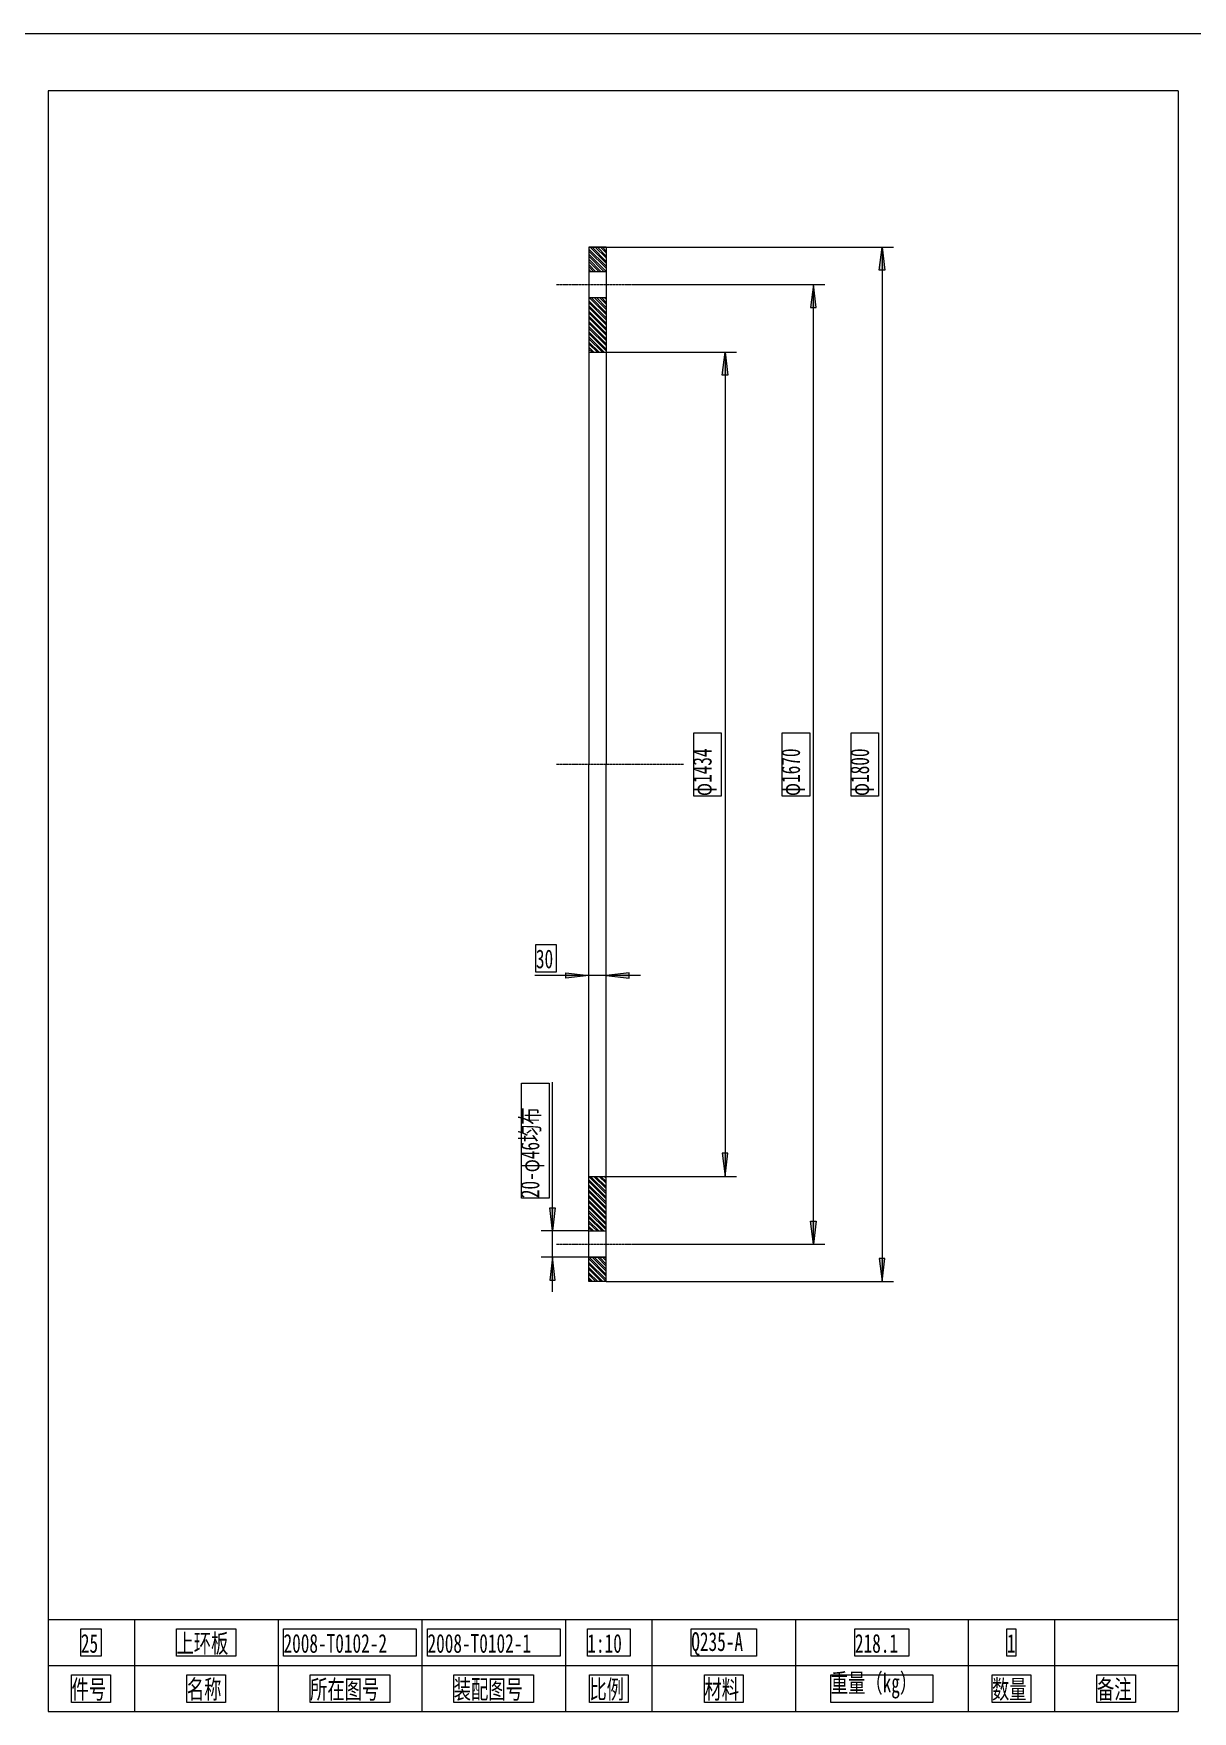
# Model space of a CAD drawing. Header units: millimetres. Extents: x -23892 to 57527, y -540 to 34444.
# Drawn here: x 33067 to 41054, y 11425 to 22992 of the extents above; entities that cross this region are included whole.
import ezdxf

# ---------------------------------------------------------------- set-up
doc = ezdxf.new("R2010")
doc.units = ezdxf.units.MM
for name, pattern in [('AI-Linetype-27', [21.479999, 16.98, -2.1, 0.3, -2.1]), ('AI-Linetype-28', [21.479999, 16.98, -2.1, 0.3, -2.1]), ('AI-Linetype-29', [21.479999, 16.98, -2.1, 0.3, -2.1])]:
    doc.linetypes.add(name, pattern=pattern)
doc.layers.add('图层 1', color=7, linetype='Continuous')
doc.styles.get("Standard").update_dxf_attribs({"font": ''})
doc.styles.get('Standard').set_extended_font_data('FangSong')

msp = doc.modelspace()

# ---------------------------------------------------------------- hatches: boundary and pattern name
at = {"layer": '图层 1', "lineweight": 0}
for points in [[(38934.9448, 21362.1194), (38894.4714, 21362.1194), (38915.8893, 21519.1717)], [(38420.952, 21102.7411), (38461.3866, 21102.7411), (38442.37, 21262.1753)], [(37852.233, 20636.3481), (37811.7596, 20636.3481), (37833.1775, 20795.7823)], [(36736.1742, 16479.1686), (36736.1742, 16517.2407), (36893.2265, 16498.2046)], [(37171.6602, 16479.1686), (37171.6602, 16517.2407), (37012.2066, 16498.2046)], [(37852.233, 15272.7127), (37811.7596, 15272.7127), (37833.1775, 15113.2785)], [(36624.3592, 14896.7362), (36662.4313, 14896.7362), (36643.3758, 14737.302)], [(38420.952, 14803.9378), (38461.3866, 14803.9378), (38442.37, 14646.8856)], [(36624.3592, 14397.0156), (36662.4313, 14397.0156), (36643.3758, 14556.4498)], [(38934.9448, 14546.9415), (38894.4714, 14546.9415), (38915.8893, 14389.8892)]]:
    msp.add_hatch(color=7, dxfattribs=at).paths.add_polyline_path(points)

# ---------------------------------------------------------------- linework, layer by layer
at = {"layer": '图层 1', "color": 7, "lineweight": 0, "true_color": 0xffffff}
for p, q in [((24188.5301, 22992.1516), (57526.7776, 22992.1516)), ((40955.2257, 22597.139), (33166.7691, 22597.139)), ((33166.7691, 22597.139), (33166.7691, 11424.8933)), ((40955.2257, 22597.139), (40955.2257, 11424.8933)), ((37012.2066, 21519.1717), (36893.2265, 21519.1717)), ((36893.2265, 21519.1717), (36893.2265, 17954.5304)), ((36893.2265, 21519.1717), (38994.4349, 21519.1717)), ((36902.7542, 21519.1717), (37012.2066, 21409.7192)), ((36917.0457, 21519.1717), (37012.2066, 21421.6095)), ((36938.4637, 21519.1717), (37012.2066, 21445.4094)), ((36952.7165, 21519.1717), (37012.2066, 21457.2997)), ((36974.1345, 21519.1717), (37012.2066, 21481.0996)), ((36988.4261, 21519.1717), (37012.2066, 21492.9898)), ((37009.8441, 21519.1717), (37012.2066, 21516.7897)), ((37012.2066, 21519.1717), (37012.2066, 17954.5304)), ((38894.4714, 21362.1194), (38915.8893, 21519.1717)), ((38915.8893, 21519.1717), (38915.8893, 14389.8892)), ((38915.8893, 21519.1717), (38934.9448, 21362.1194)), ((36893.2265, 21504.8995), (37012.2066, 21388.3012)), ((36893.2265, 21492.9898), (37012.2066, 21374.0097)), ((36893.2265, 21471.5719), (37012.2066, 21352.5917)), ((36893.2265, 21457.2997), (36997.9538, 21352.5917)), ((36893.2265, 21435.8817), (36976.5358, 21352.5917)), ((36893.2265, 21421.6095), (36962.2443, 21352.5917)), ((36893.2265, 21400.1915), (36940.8263, 21352.5917)), ((36893.2265, 21385.9193), (36926.5347, 21352.5917)), ((36893.2265, 21364.5013), (36905.1167, 21352.5917)), ((36893.2265, 21352.5917), (37012.2066, 21352.5917)), ((38934.9448, 21362.1194), (38894.4714, 21362.1194)), ((36893.2265, 21171.7589), (37012.2066, 21171.7589)), ((36895.6278, 21171.7589), (37012.2066, 21055.1413)), ((36909.8806, 21171.7589), (37012.2066, 21067.0509)), ((36931.2986, 21171.7589), (37012.2066, 21090.8508)), ((36945.5901, 21171.7589), (37012.2066, 21102.7411)), ((36967.0081, 21171.7589), (37012.2066, 21126.541)), ((36981.2609, 21171.7589), (37012.2066, 21138.4312)), ((37002.6789, 21171.7589), (37012.2066, 21162.2312)), ((37207.331, 21262.1753), (38520.8767, 21262.1753)), ((38442.37, 21262.1753), (38420.952, 21102.7411)), ((38442.37, 14646.8856), (38442.37, 21262.1753)), ((38461.3866, 21102.7411), (38442.37, 21262.1753)), ((36893.2265, 21150.3409), (37012.2066, 21031.3607)), ((36893.2265, 21138.4312), (37012.2066, 21019.4511)), ((36893.2265, 21114.6313), (37012.2066, 20995.6512)), ((36893.2265, 21102.7411), (37012.2066, 20983.7609)), ((36893.2265, 21078.9412), (37012.2066, 20959.961)), ((36893.2265, 21067.0509), (37012.2066, 20948.0707)), ((38420.952, 21102.7411), (38461.3866, 21102.7411)), ((36893.2265, 21043.251), (37012.2066, 20924.2708)), ((36893.2265, 21031.3607), (37012.2066, 20912.3805)), ((36893.2265, 21007.5608), (37012.2066, 20888.5806)), ((36893.2265, 20995.6512), (37012.2066, 20876.671)), ((36893.2265, 20971.8706), (37012.2066, 20852.8905)), ((36893.2265, 20959.961), (37012.2066, 20840.9808)), ((36893.2265, 20936.1611), (37012.2066, 20817.1809)), ((36893.2265, 20924.2708), (37012.2066, 20805.2906)), ((36893.2265, 20900.4709), (37000.3164, 20795.7823)), ((36893.2265, 20888.5806), (36988.4261, 20795.7823)), ((36893.2265, 20864.7807), (36964.6068, 20795.7823)), ((36893.2265, 20852.8905), (36952.7165, 20795.7823)), ((36893.2265, 20829.0906), (36928.936, 20795.7823)), ((36893.2265, 20817.1809), (36917.0457, 20795.7823)), ((36893.2265, 20795.7823), (37012.2066, 20795.7823)), ((36893.2265, 20795.7823), (37911.7231, 20795.7823)), ((37811.7596, 20636.3481), (37833.1775, 20795.7823)), ((37833.1775, 20795.7823), (37833.1775, 15113.2785)), ((37833.1775, 20795.7823), (37852.233, 20636.3481)), ((37852.233, 20636.3481), (37811.7596, 20636.3481)), ((36893.2265, 14389.8892), (36893.2265, 17954.5304)), ((37012.2066, 14389.8892), (37012.2066, 17954.5304)), ((36893.2265, 14389.8892), (36893.2265, 16576.7308)), ((37012.2066, 14389.8892), (37012.2066, 16576.7308)), ((37250.167, 16498.2046), (36522.0331, 16498.2046)), ((36736.1742, 16479.1686), (36736.1742, 16517.2407)), ((36736.1742, 16517.2407), (36893.2265, 16498.2046)), ((36893.2265, 16498.2046), (36736.1742, 16479.1686)), ((37171.6602, 16517.2407), (37012.2066, 16498.2046)), ((37012.2066, 16498.2046), (37171.6602, 16479.1686)), ((37171.6602, 16479.1686), (37171.6602, 16517.2407)), ((36643.3758, 14318.4895), (36643.3758, 15762.9056)), ((37852.233, 15272.7127), (37811.7596, 15272.7127)), ((37811.7596, 15272.7127), (37833.1775, 15113.2785)), ((37833.1775, 15113.2785), (37852.233, 15272.7127)), ((37012.2066, 14994.2984), (36893.2265, 15113.2785)), ((36893.2265, 15113.2785), (37012.2066, 15113.2785)), ((36893.2265, 15113.2785), (37911.7231, 15113.2785)), ((37012.2066, 14970.4985), (36893.2265, 15089.4786)), ((37012.2066, 14958.6082), (36893.2265, 15077.5884)), ((37012.2066, 14934.8083), (36893.2265, 15053.7885)), ((37012.2066, 14922.918), (36893.2265, 15041.8982)), ((37012.2066, 15006.1886), (36905.1167, 15113.2785)), ((37012.2066, 15029.9885), (36928.936, 15113.2785)), ((37012.2066, 15041.8982), (36940.8263, 15113.2785)), ((37012.2066, 15065.6787), (36964.6068, 15113.2785)), ((37012.2066, 15077.5884), (36976.5358, 15113.2785)), ((37012.2066, 15101.3689), (37000.3164, 15113.2785)), ((37012.2066, 15113.2785), (37012.2066, 15113.2785)), ((37012.2066, 14899.1181), (36893.2265, 15018.0983)), ((37012.2066, 14887.2085), (36893.2265, 15006.1886)), ((37012.2066, 14863.4279), (36893.2265, 14982.4081)), ((37012.2066, 14851.5183), (36893.2265, 14970.4985)), ((37012.2066, 14827.7378), (36893.2265, 14946.7179)), ((37012.2066, 14815.8281), (36893.2265, 14934.8083)), ((36624.3592, 14896.7362), (36662.4313, 14896.7362)), ((36643.3758, 14737.302), (36624.3592, 14896.7362)), ((36662.4313, 14896.7362), (36643.3758, 14737.302)), ((37012.2066, 14792.0282), (36893.2265, 14911.0084)), ((37012.2066, 14780.1379), (36893.2265, 14899.1181)), ((37012.2066, 14756.338), (36893.2265, 14875.3182)), ((37012.2066, 14744.4478), (36893.2265, 14863.4279)), ((36997.9538, 14737.302), (36893.2265, 14839.628)), ((36986.0248, 14737.302), (36893.2265, 14827.7184)), ((36893.2265, 14737.302), (36564.8691, 14737.302)), ((36962.2443, 14737.302), (36893.2265, 14803.9378)), ((36950.354, 14737.302), (36893.2265, 14792.0282)), ((36926.5347, 14737.302), (36893.2265, 14768.2283)), ((36914.6444, 14737.302), (36893.2265, 14756.338)), ((36893.2265, 14737.302), (37012.2066, 14737.302)), ((38420.952, 14803.9378), (38461.3866, 14803.9378)), ((38442.37, 14646.8856), (38420.952, 14803.9378)), ((38461.3866, 14803.9378), (38442.37, 14646.8856)), ((37207.331, 14646.8856), (38520.8767, 14646.8856)), ((37012.2066, 14556.4498), (36564.8691, 14556.4498)), ((36643.3758, 14556.4498), (36624.3592, 14397.0156)), ((36662.4313, 14397.0156), (36643.3758, 14556.4498)), ((36893.2265, 14556.4498), (37012.2066, 14556.4498)), ((37012.2066, 14425.5794), (36893.2265, 14544.5595)), ((37012.2066, 14401.7794), (36893.2265, 14520.7596)), ((37012.2066, 14389.8698), (36893.2265, 14508.85)), ((36990.7886, 14389.8892), (36893.2265, 14485.0694)), ((36978.8984, 14389.8698), (36893.2265, 14473.1598)), ((37012.2066, 14437.4696), (36895.6278, 14556.4498)), ((37012.2066, 14461.2695), (36917.0457, 14556.4498)), ((37012.2066, 14473.1598), (36931.2986, 14556.4498)), ((37012.2066, 14494.5778), (36952.7165, 14556.4498)), ((37012.2066, 14508.8693), (36967.0081, 14556.4498)), ((37012.2066, 14530.268), (36988.4261, 14556.4498)), ((37012.2066, 14544.5595), (37002.6789, 14556.4498)), ((38934.9448, 14546.9415), (38894.4714, 14546.9415)), ((38894.4714, 14546.9415), (38915.8893, 14389.8892)), ((38915.8893, 14389.8892), (38934.9448, 14546.9415)), ((36624.3592, 14397.0156), (36662.4313, 14397.0156)), ((36955.1178, 14389.8892), (36893.2265, 14449.3793)), ((36943.1888, 14389.8698), (36893.2265, 14437.4696)), ((36919.4083, 14389.8892), (36893.2265, 14413.6697)), ((36907.518, 14389.8698), (36893.2265, 14401.7794)), ((37012.2066, 14389.8892), (36893.2265, 14389.8892)), ((37012.2066, 14389.8892), (38994.4349, 14389.8892)), ((33166.7691, 12057.8662), (40955.2257, 12057.8662)), ((33166.7691, 12057.8662), (40955.2257, 12057.8662)), ((33761.6699, 12057.8662), (33761.6699, 11424.8933)), ((34751.5834, 12057.8662), (34751.5834, 11424.8933)), ((35743.8982, 12057.8662), (35743.8982, 11424.8933)), ((36733.8116, 12057.8662), (36733.8116, 11424.8933)), ((37328.7125, 12057.8662), (37328.7125, 11424.8933)), ((38318.6259, 12057.8662), (38318.6259, 11424.8933)), ((39508.4276, 12057.8662), (39508.4276, 11424.8933)), ((40103.3285, 12057.8662), (40103.3285, 11424.8933)), ((33166.7691, 11741.3797), (40955.2257, 11741.3797)), ((33166.7691, 11741.3797), (40955.2257, 11741.3797)), ((33166.7691, 11424.8933), (40955.2257, 11424.8933))]:
    msp.add_line(p, q, dxfattribs=at)
at = {"layer": '图层 1', "lineweight": 0}
for p, q in [((38894.4714, 21362.1194), (38915.8893, 21519.1717)), ((38915.8893, 21519.1717), (38934.9448, 21362.1194)), ((38934.9448, 21362.1194), (38894.4714, 21362.1194)), ((38442.37, 21262.1753), (38420.952, 21102.7411)), ((38461.3866, 21102.7411), (38442.37, 21262.1753)), ((38420.952, 21102.7411), (38461.3866, 21102.7411)), ((37811.7596, 20636.3481), (37833.1775, 20795.7823)), ((37833.1775, 20795.7823), (37852.233, 20636.3481)), ((37852.233, 20636.3481), (37811.7596, 20636.3481)), ((37616.6352, 17735.6061), (37616.6352, 18171.0728)), ((37616.6352, 18171.0728), (37806.9957, 18171.0728)), ((37806.9957, 18171.0728), (37806.9957, 17735.6061)), ((38225.8276, 17735.6061), (38225.8276, 18171.0728)), ((38225.8276, 18171.0728), (38416.1881, 18171.0728)), ((38416.1881, 18171.0728), (38416.1881, 17735.6061)), ((38701.7483, 17735.6061), (38701.7483, 18171.0728)), ((38701.7483, 18171.0728), (38889.7075, 18171.0728)), ((38889.7075, 18171.0728), (38889.7075, 17735.6061)), ((37806.9957, 17735.6061), (37616.6352, 17735.6061)), ((38416.1881, 17735.6061), (38225.8276, 17735.6061)), ((38889.7075, 17735.6061), (38701.7483, 17735.6061)), ((36529.1595, 16712.3651), (36529.1595, 16712.3651)), ((36529.1595, 16522.0045), (36529.1595, 16712.3651)), ((36529.1595, 16712.3651), (36669.5577, 16712.3651)), ((36669.5577, 16712.3651), (36669.5577, 16522.0045)), ((36669.5577, 16522.0045), (36529.1595, 16522.0045)), ((36736.1742, 16479.1686), (36736.1742, 16517.2407)), ((36736.1742, 16517.2407), (36893.2265, 16498.2046)), ((36893.2265, 16498.2046), (36736.1742, 16479.1686)), ((37171.6602, 16517.2407), (37012.2066, 16498.2046)), ((37012.2066, 16498.2046), (37171.6602, 16479.1686)), ((37171.6602, 16479.1686), (37171.6602, 16517.2407)), ((36429.1961, 14963.372), (36429.1961, 15755.7792)), ((36429.1961, 15755.7792), (36619.5953, 15755.7792)), ((36619.5953, 15755.7792), (36619.5953, 14963.372)), ((37852.233, 15272.7127), (37811.7596, 15272.7127)), ((37811.7596, 15272.7127), (37833.1775, 15113.2785)), ((37833.1775, 15113.2785), (37852.233, 15272.7127)), ((36619.5953, 14963.372), (36429.1961, 14963.372)), ((36624.3592, 14896.7362), (36662.4313, 14896.7362)), ((36643.3758, 14737.302), (36624.3592, 14896.7362)), ((36662.4313, 14896.7362), (36643.3758, 14737.302)), ((38420.952, 14803.9378), (38461.3866, 14803.9378)), ((38442.37, 14646.8856), (38420.952, 14803.9378)), ((38461.3866, 14803.9378), (38442.37, 14646.8856)), ((36643.3758, 14556.4498), (36624.3592, 14397.0156)), ((36662.4313, 14397.0156), (36643.3758, 14556.4498)), ((38934.9448, 14546.9415), (38894.4714, 14546.9415)), ((38894.4714, 14546.9415), (38915.8893, 14389.8892)), ((38915.8893, 14389.8892), (38934.9448, 14546.9415)), ((36624.3592, 14397.0156), (36662.4313, 14397.0156)), ((33392.8392, 11993.6123), (33392.8392, 11993.6123)), ((33392.8392, 11805.6337), (33392.8392, 11993.6123)), ((33392.8392, 11993.6123), (33533.2373, 11993.6123)), ((33533.2373, 11993.6123), (33533.2373, 11805.6337)), ((34051.9939, 11993.6123), (34051.9939, 11993.6123)), ((34051.9939, 11805.6337), (34051.9939, 11993.6123)), ((34051.9939, 11993.6123), (34461.2981, 11993.6123)), ((34461.2981, 11993.6123), (34461.2981, 11805.6337)), ((34789.6555, 11993.6123), (34789.6555, 11993.6123)), ((34789.6555, 11805.6337), (34789.6555, 11993.6123)), ((34789.6555, 11993.6123), (35703.4248, 11993.6123)), ((35703.4248, 11993.6123), (35703.4248, 11805.6337)), ((35781.9703, 11993.6123), (35781.9703, 11993.6123)), ((35781.9703, 11805.6337), (35781.9703, 11993.6123)), ((35781.9703, 11993.6123), (36695.7395, 11993.6123)), ((36695.7395, 11993.6123), (36695.7395, 11805.6337)), ((36883.6988, 11993.6123), (36883.6988, 11993.6123)), ((36883.6988, 11805.6337), (36883.6988, 11993.6123)), ((36883.6988, 11993.6123), (37178.7866, 11993.6123)), ((37178.7866, 11993.6123), (37178.7866, 11805.6337)), ((37599.9811, 11993.6123), (37599.9811, 11993.6123)), ((37599.9811, 11805.6337), (37599.9811, 11993.6123)), ((37599.9811, 11993.6123), (38049.7199, 11993.6123)), ((38049.7199, 11993.6123), (38049.7199, 11805.6337)), ((38727.8914, 11993.6123), (38727.8914, 11993.6123)), ((38727.8914, 11805.6337), (38727.8914, 11993.6123)), ((38727.8914, 11993.6123), (39099.1235, 11993.6123)), ((39099.1235, 11993.6123), (39099.1235, 11805.6337)), ((39774.9324, 11993.6123), (39774.9324, 11993.6123)), ((39774.9324, 11805.6337), (39774.9324, 11993.6123)), ((39774.9324, 11993.6123), (39836.8238, 11993.6123)), ((39836.8238, 11993.6123), (39836.8238, 11805.6337)), ((33533.2373, 11805.6337), (33392.8392, 11805.6337)), ((34461.2981, 11805.6337), (34051.9939, 11805.6337)), ((35703.4248, 11805.6337), (34789.6555, 11805.6337)), ((36695.7395, 11805.6337), (35781.9703, 11805.6337)), ((37178.7866, 11805.6337), (36883.6988, 11805.6337)), ((38049.7199, 11805.6337), (37599.9811, 11805.6337)), ((39099.1235, 11805.6337), (38727.8914, 11805.6337)), ((39836.8238, 11805.6337), (39774.9324, 11805.6337)), ((33328.5852, 11677.1258), (33328.5852, 11677.1258)), ((33328.5852, 11486.7653), (33328.5852, 11677.1258)), ((33328.5852, 11677.1258), (33597.4912, 11677.1258)), ((33597.4912, 11677.1258), (33597.4912, 11486.7653)), ((34123.3743, 11677.1258), (34123.3743, 11677.1258)), ((34123.3743, 11486.7653), (34123.3743, 11677.1258)), ((34123.3743, 11677.1258), (34389.879, 11677.1258)), ((34389.879, 11677.1258), (34389.879, 11486.7653)), ((34972.8896, 11677.1258), (34972.8896, 11677.1258)), ((34972.8896, 11486.7653), (34972.8896, 11677.1258)), ((34972.8896, 11677.1258), (35522.5919, 11677.1258)), ((35522.5919, 11677.1258), (35522.5919, 11486.7653)), ((35962.8031, 11677.1258), (35962.8031, 11677.1258)), ((35962.8031, 11486.7653), (35962.8031, 11677.1258)), ((35962.8031, 11677.1258), (36512.5054, 11677.1258)), ((36512.5054, 11677.1258), (36512.5054, 11486.7653)), ((36897.9903, 11677.1258), (36897.9903, 11677.1258)), ((36897.9903, 11486.7653), (36897.9903, 11677.1258)), ((36897.9903, 11677.1258), (37164.495, 11677.1258)), ((37164.495, 11677.1258), (37164.495, 11486.7653)), ((37690.4168, 11677.1258), (37690.4168, 11677.1258)), ((37690.4168, 11486.7653), (37690.4168, 11677.1258)), ((37690.4168, 11677.1258), (37956.9216, 11677.1258)), ((37956.9216, 11677.1258), (37956.9216, 11486.7653)), ((38561.3501, 11677.1258), (38561.3501, 11677.1258)), ((38561.3501, 11486.7653), (38561.3501, 11677.1258)), ((38561.3501, 11677.1258), (39265.7034, 11677.1258)), ((39265.7034, 11677.1258), (39265.7034, 11486.7653)), ((39672.6063, 11677.1258), (39672.6063, 11677.1258)), ((39672.6063, 11486.7653), (39672.6063, 11677.1258)), ((39672.6063, 11677.1258), (39939.1111, 11677.1258)), ((39939.1111, 11677.1258), (39939.1111, 11486.7653)), ((40396.0151, 11677.1258), (40396.0151, 11677.1258)), ((40396.0151, 11486.7653), (40396.0151, 11677.1258)), ((40396.0151, 11677.1258), (40662.5198, 11677.1258)), ((40662.5198, 11677.1258), (40662.5198, 11486.7653)), ((33597.4912, 11486.7653), (33328.5852, 11486.7653)), ((34389.879, 11486.7653), (34123.3743, 11486.7653)), ((35522.5919, 11486.7653), (34972.8896, 11486.7653)), ((36512.5054, 11486.7653), (35962.8031, 11486.7653)), ((37164.495, 11486.7653), (36897.9903, 11486.7653)), ((37956.9216, 11486.7653), (37690.4168, 11486.7653)), ((39265.7034, 11486.7653), (38561.3501, 11486.7653)), ((39939.1111, 11486.7653), (39672.6063, 11486.7653)), ((40662.5198, 11486.7653), (40396.0151, 11486.7653))]:
    msp.add_line(p, q, dxfattribs=at)
at = {"layer": '图层 1', "color": 7, "linetype": 'AI-Linetype-29', "lineweight": 0, "true_color": 0xffffff}
msp.add_line((36671.9202, 21262.1753), (37207.331, 21262.1753), dxfattribs=at)
at = {"layer": '图层 1', "color": 18, "lineweight": 0, "true_color": 0x000000}
for p, q in [((37616.6352, 17735.6061), (37616.6352, 18171.0728)), ((37616.6352, 18171.0728), (37806.9957, 18171.0728)), ((37806.9957, 18171.0728), (37806.9957, 17735.6061)), ((38225.8276, 17735.6061), (38225.8276, 18171.0728)), ((38225.8276, 18171.0728), (38416.1881, 18171.0728)), ((38416.1881, 18171.0728), (38416.1881, 17735.6061)), ((38701.7483, 17735.6061), (38701.7483, 18171.0728)), ((38701.7483, 18171.0728), (38889.7075, 18171.0728)), ((38889.7075, 18171.0728), (38889.7075, 17735.6061)), ((37806.9957, 17735.6061), (37616.6352, 17735.6061)), ((38416.1881, 17735.6061), (38225.8276, 17735.6061)), ((38889.7075, 17735.6061), (38701.7483, 17735.6061)), ((36529.1595, 16712.3651), (36529.1595, 16712.3651)), ((36529.1595, 16522.0045), (36529.1595, 16712.3651)), ((36529.1595, 16712.3651), (36669.5577, 16712.3651)), ((36669.5577, 16712.3651), (36669.5577, 16522.0045)), ((36669.5577, 16522.0045), (36529.1595, 16522.0045)), ((36429.1961, 14963.372), (36429.1961, 15755.7792)), ((36429.1961, 15755.7792), (36619.5953, 15755.7792)), ((36619.5953, 15755.7792), (36619.5953, 14963.372)), ((36619.5953, 14963.372), (36429.1961, 14963.372)), ((33392.8392, 11993.6123), (33392.8392, 11993.6123)), ((33392.8392, 11805.6337), (33392.8392, 11993.6123)), ((33392.8392, 11993.6123), (33533.2373, 11993.6123)), ((33533.2373, 11993.6123), (33533.2373, 11805.6337)), ((34051.9939, 11993.6123), (34051.9939, 11993.6123)), ((34051.9939, 11805.6337), (34051.9939, 11993.6123)), ((34051.9939, 11993.6123), (34461.2981, 11993.6123)), ((34461.2981, 11993.6123), (34461.2981, 11805.6337)), ((34789.6555, 11993.6123), (34789.6555, 11993.6123)), ((34789.6555, 11805.6337), (34789.6555, 11993.6123)), ((34789.6555, 11993.6123), (35703.4248, 11993.6123)), ((35703.4248, 11993.6123), (35703.4248, 11805.6337)), ((35781.9703, 11993.6123), (35781.9703, 11993.6123)), ((35781.9703, 11805.6337), (35781.9703, 11993.6123)), ((35781.9703, 11993.6123), (36695.7395, 11993.6123)), ((36695.7395, 11993.6123), (36695.7395, 11805.6337)), ((36883.6988, 11993.6123), (36883.6988, 11993.6123)), ((36883.6988, 11805.6337), (36883.6988, 11993.6123)), ((36883.6988, 11993.6123), (37178.7866, 11993.6123)), ((37178.7866, 11993.6123), (37178.7866, 11805.6337)), ((37599.9811, 11993.6123), (37599.9811, 11993.6123)), ((37599.9811, 11805.6337), (37599.9811, 11993.6123)), ((37599.9811, 11993.6123), (38049.7199, 11993.6123)), ((38049.7199, 11993.6123), (38049.7199, 11805.6337)), ((38727.8914, 11993.6123), (38727.8914, 11993.6123)), ((38727.8914, 11805.6337), (38727.8914, 11993.6123)), ((38727.8914, 11993.6123), (39099.1235, 11993.6123)), ((39099.1235, 11993.6123), (39099.1235, 11805.6337)), ((39774.9324, 11993.6123), (39774.9324, 11993.6123)), ((39774.9324, 11805.6337), (39774.9324, 11993.6123)), ((39774.9324, 11993.6123), (39836.8238, 11993.6123)), ((39836.8238, 11993.6123), (39836.8238, 11805.6337)), ((33533.2373, 11805.6337), (33392.8392, 11805.6337)), ((34461.2981, 11805.6337), (34051.9939, 11805.6337)), ((35703.4248, 11805.6337), (34789.6555, 11805.6337)), ((36695.7395, 11805.6337), (35781.9703, 11805.6337)), ((37178.7866, 11805.6337), (36883.6988, 11805.6337)), ((38049.7199, 11805.6337), (37599.9811, 11805.6337)), ((39099.1235, 11805.6337), (38727.8914, 11805.6337)), ((39836.8238, 11805.6337), (39774.9324, 11805.6337)), ((33328.5852, 11677.1258), (33328.5852, 11677.1258)), ((33328.5852, 11486.7653), (33328.5852, 11677.1258)), ((33328.5852, 11677.1258), (33597.4912, 11677.1258)), ((33597.4912, 11677.1258), (33597.4912, 11486.7653)), ((34123.3743, 11677.1258), (34123.3743, 11677.1258)), ((34123.3743, 11486.7653), (34123.3743, 11677.1258)), ((34123.3743, 11677.1258), (34389.879, 11677.1258)), ((34389.879, 11677.1258), (34389.879, 11486.7653)), ((34972.8896, 11677.1258), (34972.8896, 11677.1258)), ((34972.8896, 11486.7653), (34972.8896, 11677.1258)), ((34972.8896, 11677.1258), (35522.5919, 11677.1258)), ((35522.5919, 11677.1258), (35522.5919, 11486.7653)), ((35962.8031, 11677.1258), (35962.8031, 11677.1258)), ((35962.8031, 11486.7653), (35962.8031, 11677.1258)), ((35962.8031, 11677.1258), (36512.5054, 11677.1258)), ((36512.5054, 11677.1258), (36512.5054, 11486.7653)), ((36897.9903, 11677.1258), (36897.9903, 11677.1258)), ((36897.9903, 11486.7653), (36897.9903, 11677.1258)), ((36897.9903, 11677.1258), (37164.495, 11677.1258)), ((37164.495, 11677.1258), (37164.495, 11486.7653)), ((37690.4168, 11677.1258), (37690.4168, 11677.1258)), ((37690.4168, 11486.7653), (37690.4168, 11677.1258)), ((37690.4168, 11677.1258), (37956.9216, 11677.1258)), ((37956.9216, 11677.1258), (37956.9216, 11486.7653)), ((38561.3501, 11677.1258), (38561.3501, 11677.1258)), ((38561.3501, 11486.7653), (38561.3501, 11677.1258)), ((38561.3501, 11677.1258), (39265.7034, 11677.1258)), ((39265.7034, 11677.1258), (39265.7034, 11486.7653)), ((39672.6063, 11677.1258), (39672.6063, 11677.1258)), ((39672.6063, 11486.7653), (39672.6063, 11677.1258)), ((39672.6063, 11677.1258), (39939.1111, 11677.1258)), ((39939.1111, 11677.1258), (39939.1111, 11486.7653)), ((40396.0151, 11677.1258), (40396.0151, 11677.1258)), ((40396.0151, 11486.7653), (40396.0151, 11677.1258)), ((40396.0151, 11677.1258), (40662.5198, 11677.1258)), ((40662.5198, 11677.1258), (40662.5198, 11486.7653)), ((33597.4912, 11486.7653), (33328.5852, 11486.7653)), ((34389.879, 11486.7653), (34123.3743, 11486.7653)), ((35522.5919, 11486.7653), (34972.8896, 11486.7653)), ((36512.5054, 11486.7653), (35962.8031, 11486.7653)), ((37164.495, 11486.7653), (36897.9903, 11486.7653)), ((37956.9216, 11486.7653), (37690.4168, 11486.7653)), ((39265.7034, 11486.7653), (38561.3501, 11486.7653)), ((39939.1111, 11486.7653), (39672.6063, 11486.7653)), ((40662.5198, 11486.7653), (40396.0151, 11486.7653))]:
    msp.add_line(p, q, dxfattribs=at)
at = {"layer": '图层 1', "color": 7, "linetype": 'AI-Linetype-28', "lineweight": 0, "true_color": 0xffffff}
msp.add_line((36671.9202, 17954.5304), (37545.2548, 17954.5304), dxfattribs=at)
at = {"layer": '图层 1', "color": 7, "linetype": 'AI-Linetype-27', "lineweight": 0, "true_color": 0xffffff}
msp.add_line((36671.9202, 14646.8856), (37207.331, 14646.8856), dxfattribs=at)

# ---------------------------------------------------------------- texts
at = {"layer": '图层 1', "color": 7, "lineweight": 0, "width": 0.675}
for s, height, rotation, p in [('φ1434', 129.45044, 89.99999135, (37740.065, 17735.6061)), ('φ1670', 129.45044, 89.99999135, (38349.2187, 17735.6061)), ('φ1800', 129.45044, 89.99999135, (38825.1394, 17735.6061)), ('30', 129.45044, 0.0000025, (36529.1208, 16548.1864)), ('20-φ46均布', 129.45044, 89.99999135, (36552.5872, 14963.3721)), ('25', 129.45044, 0.0000025, (33392.8392, 11829.4336)), ('上环板', 129.45044, 0.0000025, (34051.9552, 11829.4142)), ('2008-T0102-2', 129.450441, 0.0000025, (34789.6168, 11829.453)), ('2008-T0102-1', 129.450441, 0.0000025, (35781.9703, 11829.4142)), ('1:10', 129.45044, 0.0000025, (36883.6988, 11829.4142)), ('Q235-A', 129.45044, 0.0000025, (37599.9811, 11841.7428)), ('218.1', 129.45044, 0.0000025, (38727.8914, 11829.4142)), ('1', 129.4504, 0.0000025, (39774.9324, 11829.4142)), ('重量（kg）', 129.45044, 0.0000025, (38561.3114, 11556.0973)), ('件号', 129.45044, 0.0000025, (33328.5852, 11512.9278)), ('名称', 129.45044, 0.0000025, (34123.3743, 11512.9471)), ('所在图号', 129.45044, 0.0000025, (34972.8896, 11512.9471)), ('装配图号', 129.45044, 0.0000025, (35962.8031, 11512.9471)), ('比例', 129.45044, 0.0000025, (36897.9903, 11512.9471)), ('材料', 129.45044, 0.0000025, (37690.3781, 11512.9471)), ('数量', 129.45044, 0.0000025, (39672.6063, 11512.9471)), ('备注', 129.45044, 0.0000025, (40396.0151, 11512.9471))]:
    msp.add_text(s, height=height, rotation=rotation, dxfattribs=at).set_placement(p)

doc.saveas('drawing.dxf')
